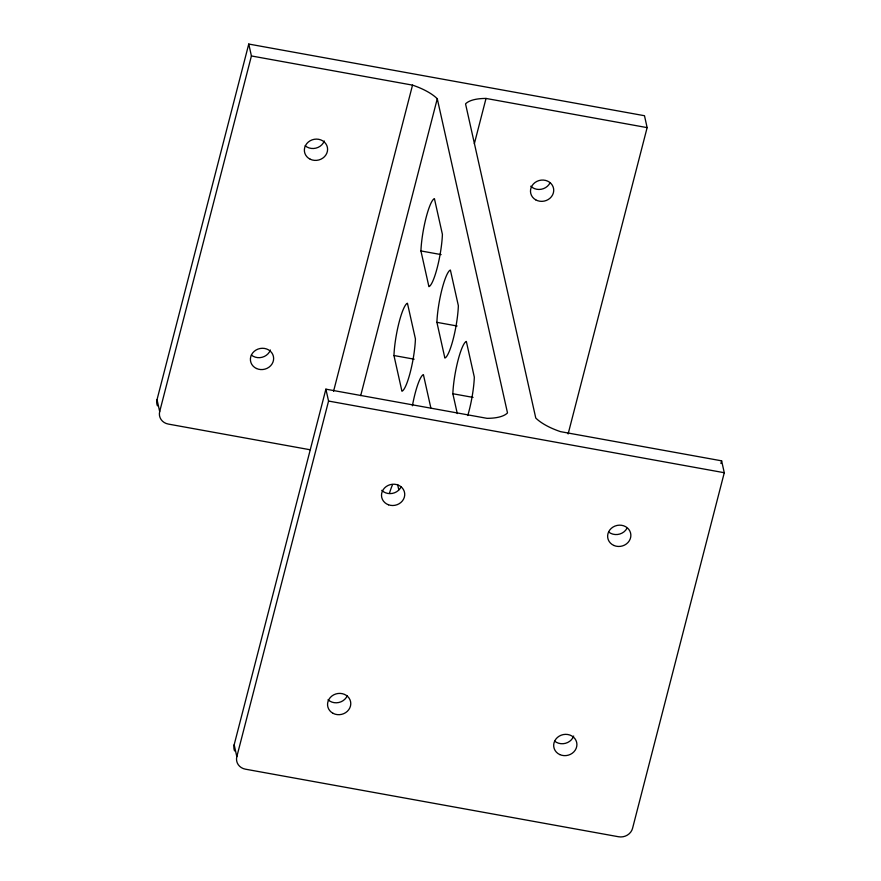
<?xml version="1.0" encoding="UTF-8"?>
<svg xmlns="http://www.w3.org/2000/svg" width="881" height="881" viewBox="0 0 881 881"><rect width="100%" height="100%" fill="white"/><g stroke="black" fill="none" stroke-linecap="round" stroke-linejoin="round"><path stroke-width="1.32" d="M157.435 405.822A11.673 10.605 -12.6 0 1 157.027 399.666L248.761 44.05L644.485 115.719L647.139 127.624L568.124 433.959M310.013 449.739L168.293 424.069A11.673 10.605 -12.6 0 1 159.692 411.559L251.415 55.955L248.761 44.05M234.577 750.92A11.673 10.605 -12.6 0 1 234.17 744.764L325.893 389.16L487.017 418.332A44.557 16.882 14.5 0 0 507.5 412.914L437.273 98.749A41.892 15.88 14.5 0 0 412.528 85.127L251.415 55.955M647.139 127.624L486.026 98.441A44.557 16.882 14.5 0 0 465.542 103.87L535.769 418.035A41.892 15.88 14.5 0 0 560.503 431.646L721.616 460.829L724.281 472.723L632.558 828.338A11.673 10.605 -12.6 0 1 618.55 836.752L245.436 769.179A11.673 10.605 -12.6 0 1 236.824 756.669L328.558 401.053L325.893 389.16M333.558 391.296L412.528 85.127M360.703 395.602L437.273 98.749M474.352 143.702L486.026 98.441M720.933 463.494L721.616 460.829M420.931 250.942L428.915 286.644A33.071 5.815 -79.7 0 0 437.251 267.637A33.071 5.815 -79.7 0 0 442.405 234.346L434.421 198.643A33.071 5.815 -79.7 0 0 426.085 217.651A33.071 5.815 -79.7 0 0 420.931 250.942L441.128 254.598M436.899 322.336L444.872 358.038A33.071 5.815 -79.7 0 0 453.219 339.031A33.071 5.815 -79.7 0 0 458.362 305.74L450.389 270.049A33.071 5.815 -79.7 0 0 442.042 289.056A33.071 5.815 -79.7 0 0 436.899 322.336L457.085 325.992M393.961 355.528L401.934 391.23A33.071 5.815 -79.7 0 0 410.282 372.223A33.071 5.815 -79.7 0 0 415.425 338.932L407.44 303.24A33.071 5.815 -79.7 0 0 399.104 322.248A33.071 5.815 -79.7 0 0 393.961 355.528L414.147 359.184M467.756 415.535A33.071 5.815 -79.7 0 0 474.319 377.145L466.346 341.443A33.071 5.815 -79.7 0 0 457.999 360.45A33.071 5.815 -79.7 0 0 452.856 393.741L473.042 397.397M328.558 401.053L724.281 472.723M452.856 393.741L457.283 413.574M430.798 407.694L423.409 374.634A33.071 5.815 -79.7 0 0 412.407 405.789M397.606 484.517L398.796 489.803M157.027 399.666L159.692 411.559M234.17 744.764L236.824 756.669M550.118 182.642A11.673 10.605 -12.6 0 1 530.758 186.199M270.39 349.988A11.673 10.605 -12.6 0 1 251.371 355.065M324.285 140.993A11.673 10.605 -12.6 0 1 305.178 145.761M347.301 695.682A11.673 10.605 -12.6 0 1 328.029 699.756M401.13 486.797A11.673 10.605 -12.6 0 1 381.759 490.354M573.663 736.042A11.673 10.605 -12.6 0 1 554.645 741.13M626.909 528.424A11.673 10.605 -12.6 0 1 608.76 532.08M389.501 493.14A33.071 5.815 -79.7 0 1 392.452 484.913M256.492 368.511A11.673 10.605 -12.6 0 0 273.639 358.204A11.673 10.605 -12.6 0 0 255.931 350.087A11.673 10.605 -12.6 0 0 256.492 368.511M310.255 159.241A11.673 10.605 -12.6 0 0 327.6 149.219A11.673 10.605 -12.6 0 0 310.079 140.806A11.673 10.605 -12.6 0 0 310.255 159.241M535.703 199.833A11.673 10.605 -12.6 0 0 553.709 190.913A11.673 10.605 -12.6 0 0 536.903 181.376A11.673 10.605 -12.6 0 0 535.703 199.833M333.04 713.324A11.673 10.605 -12.6 0 0 350.781 703.941A11.673 10.605 -12.6 0 0 333.668 694.867A11.673 10.605 -12.6 0 0 333.04 713.324M559.754 754.565A11.673 10.605 -12.6 0 0 576.912 744.269A11.673 10.605 -12.6 0 0 559.204 736.153A11.673 10.605 -12.6 0 0 559.754 754.565M388.499 504.802A11.673 10.605 -12.6 0 0 404.665 493.206A11.673 10.605 -12.6 0 0 386.197 486.565A11.673 10.605 -12.6 0 0 388.499 504.802M613.903 545.471A11.673 10.605 -12.6 0 0 630.862 534.888A11.673 10.605 -12.6 0 0 612.978 527.08A11.673 10.605 -12.6 0 0 613.903 545.471"/></g></svg>
